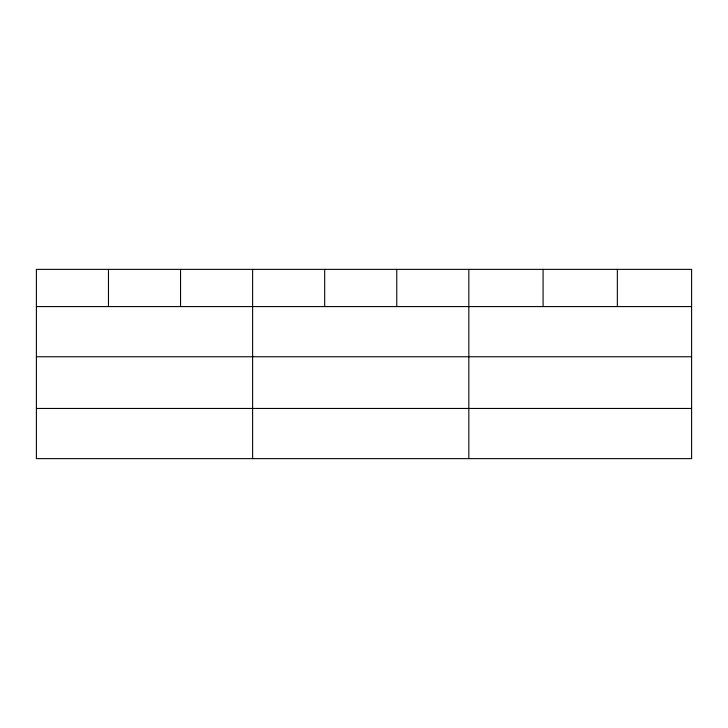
<?xml version="1.0" encoding="UTF-8"?>
<svg xmlns="http://www.w3.org/2000/svg" width="728" height="728" viewBox="0 0 728 728"><rect width="100%" height="100%" fill="white"/><g stroke="black" fill="none" stroke-linecap="round" stroke-linejoin="round"><path stroke-width="1.09" d="M691.6 356.756L691.6 269.369L36.4 269.369L36.4 458.631L691.6 458.631L691.6 356.756L36.4 356.756M36.4 306.579L691.6 306.579M36.4 408.454L691.6 408.454M617.344 269.369L617.344 306.579M543.088 269.369L543.088 306.579M468.832 269.369L468.832 458.631M396.76 269.369L396.76 306.579M324.688 269.369L324.688 306.579M252.616 269.369L252.616 458.631M180.544 269.369L180.544 306.579M108.472 269.369L108.472 306.579"/></g></svg>
